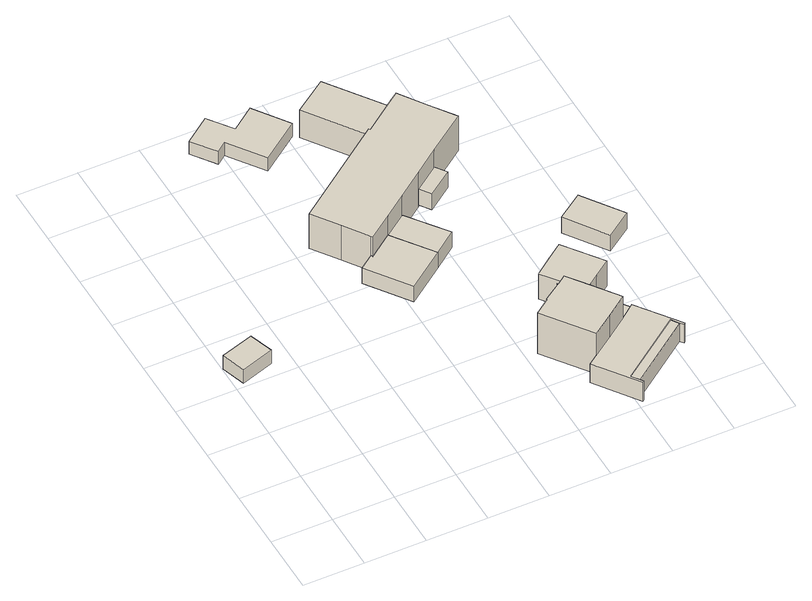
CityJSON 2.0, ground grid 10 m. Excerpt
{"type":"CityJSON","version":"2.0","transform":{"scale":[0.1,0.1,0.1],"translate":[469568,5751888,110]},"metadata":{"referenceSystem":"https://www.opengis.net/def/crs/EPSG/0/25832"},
"CityObjects":{
"building1":{"type":"Building","attributes":{"Gemeindeschluessel":"05754044","BezugspunktDach":"2000","function":"31001_9998","measuredHeight":3.12},"address":[{"country":"Germany","locality":"Verl","thoroughfareNumber":"39","thoroughfareName":"Sankt-Heinrich-Straße"}],"geometry":[{"type":"Solid","lod":"1","boundaries":[[[[0,1,2,3]],[[4,5,6,7]],[[4,7,3,2]],[[5,4,2,1]],[[6,5,1,0]],[[7,6,0,3]]]]}]},
"building2":{"type":"Building","attributes":{"Gemeindeschluessel":"05754044","BezugspunktDach":"2000","function":"31001_2463","measuredHeight":3.05},"address":[{"country":"Germany","locality":"Verl","thoroughfareNumber":"39","thoroughfareName":"Sankt-Heinrich-Straße"}],"geometry":[{"type":"Solid","lod":"1","boundaries":[[[[8,9,10,11,12,13]],[[14,15,16,17,18,19]],[[14,19,13,12]],[[15,14,12,11]],[[16,15,11,10]],[[17,16,10,9]],[[18,17,9,8]],[[19,18,8,13]]]]}]},
"building3":{"type":"Building","attributes":{"Gemeindeschluessel":"05754044","BezugspunktDach":"2000","function":"31001_9998","measuredHeight":2.68},"address":[{"country":"Germany","locality":"Verl","thoroughfareNumber":"39","thoroughfareName":"Sankt-Heinrich-Straße"}],"geometry":[{"type":"Solid","lod":"1","boundaries":[[[[20,21,22,23,24,25,26,27]],[[28,29,30,31,32,33,34,35]],[[28,35,27,26]],[[29,28,26,25]],[[30,29,25,24]],[[31,30,24,23]],[[32,31,23,22]],[[33,32,22,21]],[[34,33,21,20]],[[35,34,20,27]]]]}]},
"building4":{"type":"Building","attributes":{"Gemeindeschluessel":"05754044","function":"31001_1010"},"address":[{"country":"Germany","locality":"Verl","thoroughfareNumber":"39","thoroughfareName":"Sankt-Heinrich-Straße"}],"children":["building4-1","building4-2","building4-3"]},
"building4-1":{"type":"BuildingPart","attributes":{"BezugspunktDach":"2000","measuredHeight":9.87,"storeysAboveGround":1},"parents":["building4"],"geometry":[{"type":"Solid","lod":"1","boundaries":[[[[36,37,38,39,40,41,42,43,44,45,46,47,48,49,50]],[[51,52,53,54,19,18,17,55,56,57,58,59,60,61,62]],[[51,62,50,49]],[[52,51,49,48]],[[53,52,48,47]],[[54,53,47,46]],[[19,54,46,45]],[[18,19,45,44]],[[17,18,44,43]],[[55,17,43,42]],[[56,55,42,41]],[[57,56,41,40]],[[58,57,40,39]],[[59,58,39,38]],[[60,59,38,37]],[[61,60,37,36]],[[62,61,36,50]]]]}]},
"building4-2":{"type":"BuildingPart","attributes":{"BezugspunktDach":"2000","measuredHeight":3.08,"storeysAboveGround":1},"parents":["building4"],"geometry":[{"type":"Solid","lod":"1","boundaries":[[[[63,13,12,64]],[[14,19,54,65]],[[14,65,64,12]],[[19,14,12,13]],[[54,19,13,63]],[[65,54,63,64]]]]}]},
"building4-3":{"type":"BuildingPart","attributes":{"BezugspunktDach":"2000","measuredHeight":3.7,"storeysAboveGround":1},"address":[{"country":"Germany","locality":"Verl","thoroughfareNumber":"39","thoroughfareName":"Sankt-Heinrich-Straße"}],"parents":["building4"],"geometry":[{"type":"Solid","lod":"1","boundaries":[[[[66,67,68,69]],[[70,71,72,73]],[[70,73,69,68]],[[71,70,68,67]],[[72,71,67,66]],[[73,72,66,69]]]]}]},
"building5":{"type":"Building","attributes":{"Gemeindeschluessel":"05754044","function":"31001_1010"},"address":[{"country":"Germany","locality":"Verl","thoroughfareNumber":"43","thoroughfareName":"Sankt-Heinrich-Straße"}],"children":["building5-1","building5-2","building5-3"]},
"building5-1":{"type":"BuildingPart","attributes":{"BezugspunktDach":"2000","measuredHeight":10.48},"parents":["building5"],"geometry":[{"type":"Solid","lod":"1","boundaries":[[[[74,75,76,77,78,79,80,81,82,83,84,85,86,87]],[[88,89,90,91,92,93,94,95,96,97,98,99,100,101]],[[88,101,87,86]],[[89,88,86,85]],[[90,89,85,84]],[[91,90,84,83]],[[92,91,83,82]],[[93,92,82,81]],[[94,93,81,80]],[[95,94,80,79]],[[96,95,79,78]],[[97,96,78,77]],[[98,97,77,76]],[[99,98,76,75]],[[100,99,75,74]],[[101,100,74,87]]]]}]},
"building5-2":{"type":"BuildingPart","attributes":{"BezugspunktDach":"2000","measuredHeight":3.81},"parents":["building5"],"geometry":[{"type":"Solid","lod":"1","boundaries":[[[[102,103,104,105,106,107,108,109,110,111,112,113,114]],[[115,116,117,118,119,120,121,122,123,91,89,124,125]],[[115,125,114,113]],[[116,115,113,112]],[[117,116,112,111]],[[118,117,111,110]],[[119,118,110,109]],[[120,119,109,108]],[[121,120,108,107]],[[122,121,107,106]],[[123,122,106,105]],[[91,123,105,104]],[[89,91,104,103]],[[124,89,103,102]],[[125,124,102,114]]]]}]},
"building5-3":{"type":"BuildingPart","attributes":{"BezugspunktDach":"2000","measuredHeight":3.74},"address":[{"country":"Germany","locality":"Verl","thoroughfareNumber":"43","thoroughfareName":"Sankt-Heinrich-Straße"}],"parents":["building5"],"geometry":[{"type":"Solid","lod":"1","boundaries":[[[[126,127,128,129]],[[120,119,118,117]],[[120,117,129,128]],[[119,120,128,127]],[[118,119,127,126]],[[117,118,126,129]]]]}]},
"building6":{"type":"Building","attributes":{"Gemeindeschluessel":"05754044","BezugspunktDach":"2000","function":"31001_2463","measuredHeight":7.21},"address":[{"country":"Germany","locality":"Verl","thoroughfareNumber":"39","thoroughfareName":"Sankt-Heinrich-Straße"}],"geometry":[{"type":"Solid","lod":"1","boundaries":[[[[130,131,132,133,134,135,136]],[[137,138,139,140,141,142,143]],[[137,143,136,135]],[[138,137,135,134]],[[139,138,134,133]],[[140,139,133,132]],[[141,140,132,131]],[[142,141,131,130]],[[143,142,130,136]]]]}]},
"building7":{"type":"Building","attributes":{"Gemeindeschluessel":"05754044","BezugspunktDach":"2000","function":"31001_9998","measuredHeight":3.24},"address":[{"country":"Germany","locality":"Verl","thoroughfareNumber":"43","thoroughfareName":"Sankt-Heinrich-Straße"}],"geometry":[{"type":"Solid","lod":"1","boundaries":[[[[144,145,146,147]],[[148,149,150,151]],[[148,151,147,146]],[[149,148,146,145]],[[150,149,145,144]],[[151,150,144,147]]]]}]},
"building8":{"type":"Building","attributes":{"Gemeindeschluessel":"05754044","BezugspunktDach":"2000","function":"31001_2723","measuredHeight":8.67},"address":[{"country":"Germany","locality":"Verl","thoroughfareNumber":"43","thoroughfareName":"Sankt-Heinrich-Straße"}],"geometry":[{"type":"Solid","lod":"1","boundaries":[[[[152,153,154,155,156,157,158,159,160]],[[161,162,163,164,165,166,167,168,169]],[[161,169,160,159]],[[162,161,159,158]],[[163,162,158,157]],[[164,163,157,156]],[[165,164,156,155]],[[166,165,155,154]],[[167,166,154,153]],[[168,167,153,152]],[[169,168,152,160]]]]}]},
"building9":{"type":"Building","attributes":{"Gemeindeschluessel":"05754044","BezugspunktDach":"2000","function":"31001_2463","measuredHeight":3.9},"address":[{"country":"Germany","locality":"Verl","thoroughfareNumber":"43","thoroughfareName":"Sankt-Heinrich-Straße"}],"geometry":[{"type":"Solid","lod":"1","boundaries":[[[[170,171,172,173]],[[174,175,176,177]],[[174,177,173,172]],[[175,174,172,171]],[[176,175,171,170]],[[177,176,170,173]]]]}]}
},
"vertices":[
[55,364,33],[1,347,33],[14,307,33],[68,325,33],[14,307,6],[1,347,6],[55,364,6],[68,325,6],
[284,423,39],[282,426,39],[259,409,39],[308,341,39],[371,387,39],[323,452,39],[371,387,8],[308,341,8],[259,409,8],[282,426,8],[284,423,8],[323,452,8],
[159,759,34],[187,721,34],[203,733,34],[244,676,34],[308,723,34],[268,779,34],[230,751,34],[201,790,34],[230,751,8],[268,779,8],[308,723,8],[244,676,8],[203,733,8],[187,721,8],[159,759,8],[201,790,8],
[449,670,78],[435,660,78],[382,621,78],[380,623,78],[224,508,78],[224,507,78],[254,465,78],[282,426,78],[284,423,78],[323,452,78],[360,479,78],[403,511,78],[444,541,78],[507,587,78],[478,628,78],[507,587,8],[444,541,8],[403,511,8],[360,479,8],[254,465,8],[224,507,8],[224,508,8],[380,623,8],[382,621,8],[435,660,8],[449,670,8],[478,628,8],
[360,479,39],[408,415,39],[408,415,8],
[444,541,44],[403,511,44],[416,493,44],[457,523,44],[416,493,12],[403,511,12],[444,541,12],[457,523,12],
[472,205,89],[471,207,89],[470,206,89],[471,205,89],[452,192,89],[443,186,89],[442,185,89],[443,184,89],[418,166,89],[474,90,89],[509,115,89],[543,140,89],[504,193,89],[487,216,89],[504,193,7],[543,140,7],[509,115,7],[474,90,7],[418,166,7],[443,184,7],[442,185,7],[443,186,7],[452,192,7],[471,205,7],[470,206,7],[471,207,7],[472,205,7],[487,216,7],
[566,158,45],[543,140,45],[474,90,45],[458,78,45],[508,9,45],[511,11,45],[507,17,45],[498,29,45],[603,106,45],[611,94,45],[616,88,45],[618,90,45],[567,159,45],[618,90,7],[616,88,7],[611,94,7],[603,106,7],[498,29,7],[507,17,7],[511,11,7],[508,9,7],[458,78,7],[566,158,7],[567,159,7],
[603,106,44],[498,29,44],[507,17,44],[611,94,44],
[435,660,66],[369,752,66],[342,733,66],[315,714,66],[380,623,66],[382,621,66],[408,641,66],[382,621,10],[380,623,10],[315,714,10],[342,733,10],[369,752,10],[435,660,10],[408,641,10],
[527,211,41],[504,193,41],[543,140,41],[566,158,41],[543,140,9],[504,193,9],[527,211,9],[566,158,9],
[524,304,59],[497,284,59],[470,264,59],[499,225,59],[487,216,59],[504,193,59],[527,211,59],[543,222,59],[570,242,59],[543,222,8],[527,211,8],[504,193,8],[487,216,8],[499,225,8],[470,264,8],[497,284,8],[524,304,8],[570,242,8],
[604,399,39],[562,370,39],[608,304,39],[650,334,39],[608,304,7],[562,370,7],[604,399,7],[650,334,7]
]}
